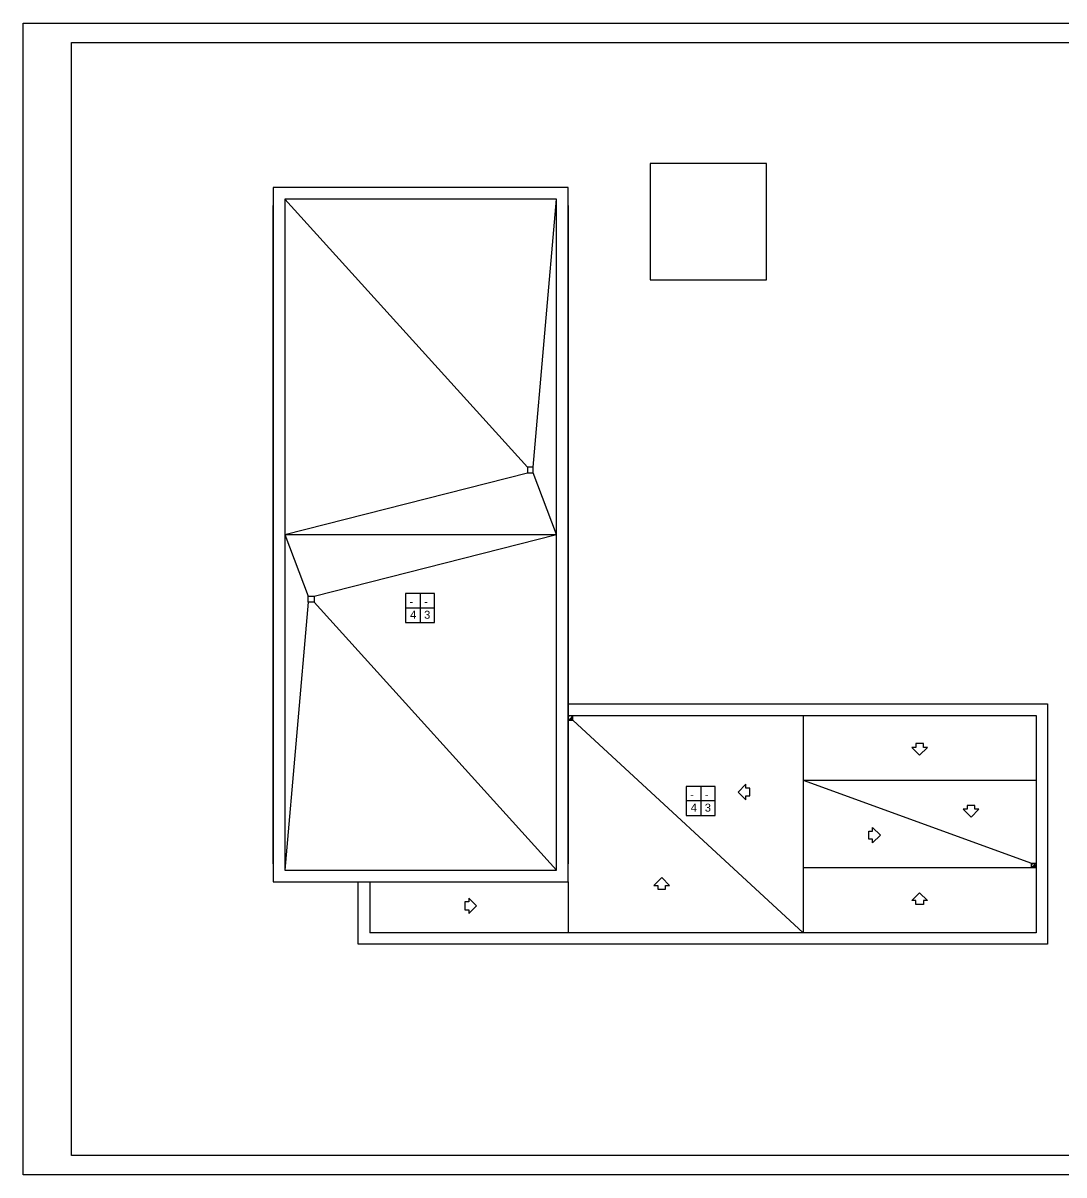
# Model space of a CAD drawing. Header units: millimetres. Extents: x 229 to 271.1, y 324 to 353.7.
# Drawn here: x 229.01 to 255.85, y 323.95 to 353.65 of the extents above; entities that cross this region are included whole.
import ezdxf

# ---------------------------------------------------------------- set-up
doc = ezdxf.new("R2010")
doc.units = ezdxf.units.MM
doc.header["$MEASUREMENT"] = 0
for name, color, linetype in [('015', 1, 'Continuous'), ('018', 3, 'Continuous'), ('06', 6, 'Continuous'), ('Albañilería', 4, 'Continuous'), ('TEXTOS', 7, 'Continuous')]:
    doc.layers.add(name, color=color, linetype=linetype)
doc.styles.add('TITULOS', font='ARIAL.TTF')

# ---------------------------------------------------------------- blocks, each defined once
blk = doc.blocks.new('Albañil')
at = {"layer": 'Albañilería'}
for p, q in [((0, 0.25), (0, -0.25)), ((0.25, 0), (-0.25, 0))]:
    blk.add_line(p, q, dxfattribs=at)
blk.add_lwpolyline([(-0.25, -0.25), (0.25, -0.25), (0.25, 0.25), (-0.25, 0.25)], close=True, dxfattribs=at)
blk = doc.blocks.new('f')
blk.add_lwpolyline([(0.3, 0), (0.1, 0.2), (0.1, 0.1), (0, 0.1), (0, -0.1), (0.1, -0.1), (0.1, -0.2)], close=True)
blk = doc.blocks.new('A1H')
at = {"layer": '015'}
blk.add_lwpolyline([(-831, -10), (-831, 584), (10, 584), (10, -10)], close=True, dxfattribs=at)
at = {"layer": '06'}
blk.add_lwpolyline([(-806, 0), (-806, 574), (0, 574), (0, 0)], close=True, dxfattribs=at)

msp = doc.modelspace()

# ---------------------------------------------------------------- hatches: boundary and pattern name
at = {"layer": 'Albañilería'}
for points in [[(243.177, 335.741, 0.198912), (243.161, 335.78), (243.083, 335.702, 0.668179)], [(255.028, 331.891, 0.668179), (255.122, 331.93, 0.198912), (255.106, 331.969)]]:
    msp.add_hatch(color=256, dxfattribs=at).paths.add_polyline_path(points)

# ---------------------------------------------------------------- linework, layer by layer
for p, q in [((242.012, 342.202), (235.762, 349.113)), ((242.162, 342.202), (242.762, 349.113)), ((235.762, 340.463), (242.012, 342.052)), ((242.762, 340.463), (242.162, 342.052)), ((235.762, 340.463), (236.362, 338.874)), ((235.762, 340.463), (242.762, 340.463)), ((236.512, 338.874), (242.762, 340.463)), ((236.362, 338.724), (235.762, 331.813)), ((236.512, 338.724), (242.762, 331.813)), ((249.127, 330.2), (243.182, 335.681)), ((243.062, 331.513), (243.062, 330.2))]:
    msp.add_line(p, q)
at = {"linetype": 'Continuous'}
for p, q in [((243.062, 336.101), (255.427, 336.101)), ((255.427, 336.101), (255.427, 329.9)), ((243.062, 335.801), (255.127, 335.801)), ((249.127, 335.801), (249.127, 330.2)), ((255.127, 335.801), (255.127, 330.2)), ((249.127, 334.131), (255.127, 334.131)), ((255.127, 331.87), (249.127, 331.87)), ((237.648, 329.9), (237.648, 331.513)), ((237.948, 331.513), (237.948, 330.2)), ((255.127, 330.2), (237.948, 330.2)), ((243.062, 329.9), (237.648, 329.9)), ((255.427, 329.9), (243.062, 329.9))]:
    msp.add_line(p, q, dxfattribs=at)
for points in [[(245.179, 347.03), (248.179, 347.03), (248.179, 350.03), (245.179, 350.03)], [(235.462, 331.513), (243.062, 331.513), (243.062, 349.413), (235.462, 349.413)], [(235.762, 331.813), (242.762, 331.813), (242.762, 349.113), (235.762, 349.113)], [(242.012, 342.052), (242.162, 342.052), (242.162, 342.202), (242.012, 342.202)], [(236.362, 338.874), (236.512, 338.874), (236.512, 338.724), (236.362, 338.724)]]:
    msp.add_lwpolyline(points, close=True)
at = {"layer": '018', "linetype": 'Continuous', "ltscale": 0.07}
for p, q in [((235.462, 331.973), (235.462, 348.953)), ((243.062, 348.953), (243.062, 336.103)), ((243.062, 336.101), (243.062, 331.973))]:
    msp.add_line(p, q, dxfattribs=at)
at = {"layer": 'Albañilería'}
for p, q in [((243.062, 335.681), (243.182, 335.681)), ((243.182, 335.681), (243.182, 335.801)), ((249.127, 334.131), (255.007, 331.99)), ((255.028, 331.891), (255.106, 331.969))]:
    msp.add_line(p, q, dxfattribs=at)
msp.add_lwpolyline([(255.007, 331.87), (255.007, 331.99), (255.127, 331.99)], dxfattribs=at)
for centre in [(243.122, 335.741), (255.067, 331.93)]:
    msp.add_circle(centre, 0.055, dxfattribs=at)

# ---------------------------------------------------------------- block references
for p, rotation in [((252.127, 335.074), 270), ((247.745, 333.825), 180), ((253.452, 333.481), 270), ((245.477, 331.319), 90)]:
    msp.add_blockref('f', p, dxfattribs=dict(rotation=rotation))
at = {"xscale": -1}
for p, rotation in [((250.815, 332.715), 180), ((252.127, 330.927), 270)]:
    msp.add_blockref('f', p, dxfattribs=dict(at, rotation=rotation))
msp.add_blockref('f', (240.404, 330.891))
at = {"layer": 'Albañilería', "xscale": 1.5, "yscale": 1.5, "zscale": 1.5}
for p in [(239.247, 338.569), (246.482, 333.596)]:
    msp.add_blockref('Albañil', p, dxfattribs=at)
at = {"layer": 'TEXTOS', "linetype": 'Continuous', "ltscale": 0.07, "xscale": 0.04999999999995453, "yscale": 0.04999999999995453, "zscale": 0.05}
msp.add_blockref('A1H', (270.56, 324.453), dxfattribs=at)

# ---------------------------------------------------------------- texts
at = {"layer": 'Albañilería', "style": 'TITULOS'}
for s, p in [('-', (238.97, 338.635)), ('-', (239.354, 338.635)), ('4', (238.988, 338.295)), ('3', (239.35, 338.294)), ('-', (246.206, 333.661)), ('-', (246.59, 333.661)), ('4', (246.224, 333.321)), ('3', (246.586, 333.321))]:
    msp.add_text(s, height=0.206, dxfattribs=at).set_placement(p)

doc.saveas('drawing.dxf')
